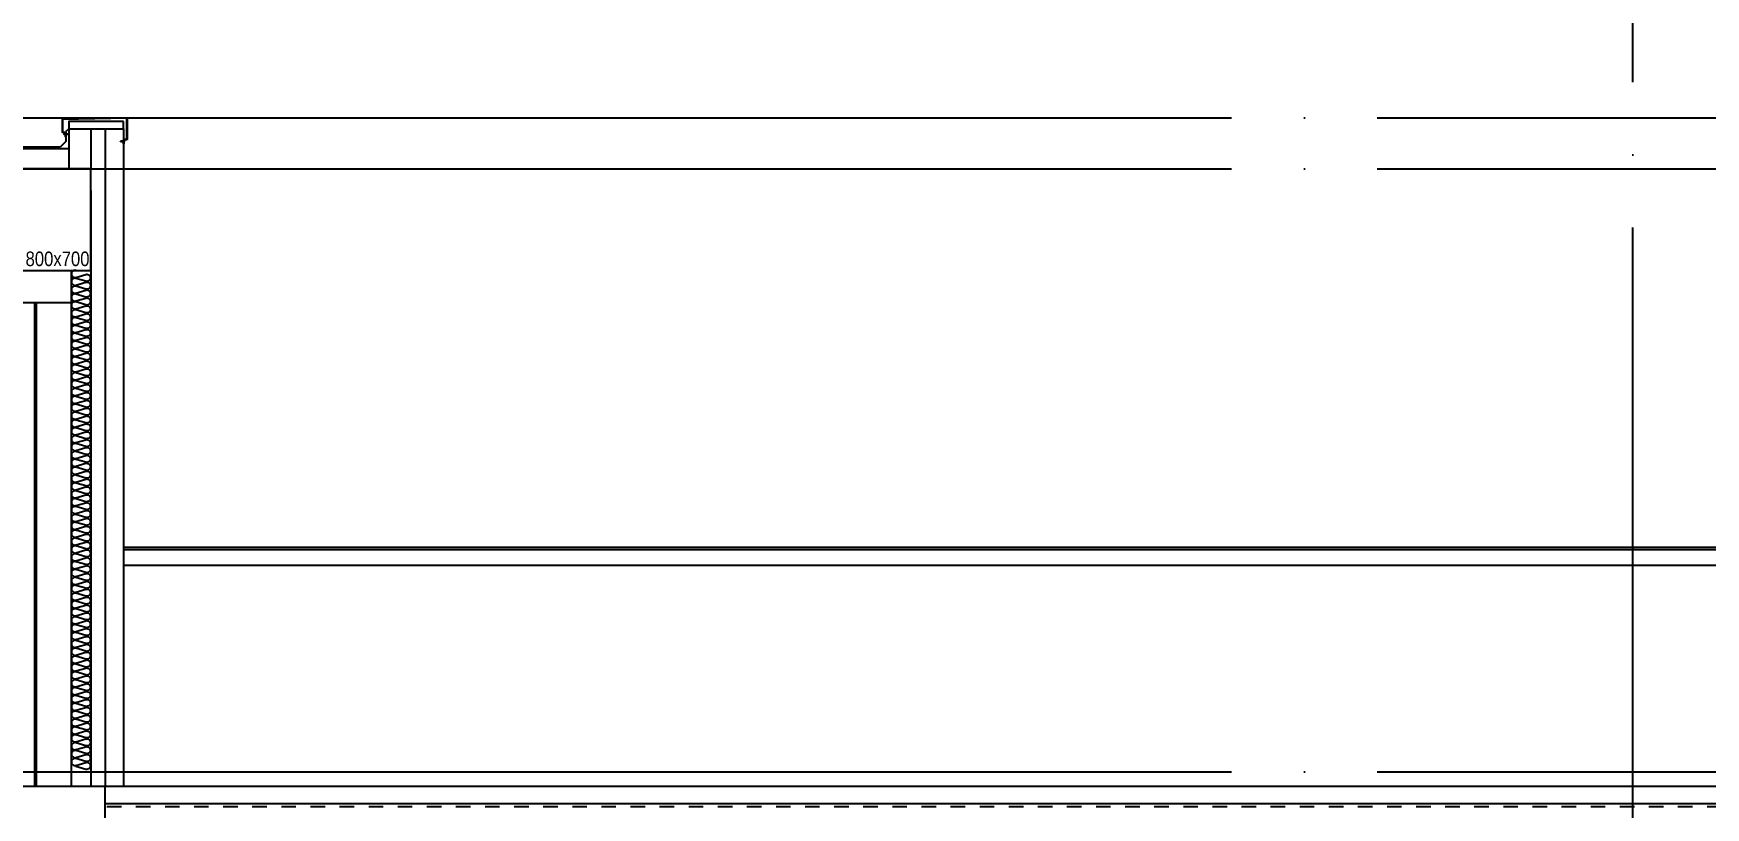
# Model space of a CAD drawing. Header units: millimetres. Extents: x 4754612 to 5801174, y 2368242 to 2777223.
# Drawn here: x 4951670 to 4963163, y 2617505 to 2622830 of the extents above; entities that cross this region are included whole.
import ezdxf
from ezdxf.enums import TextEntityAlignment as Align

# ---------------------------------------------------------------- set-up
doc = ezdxf.new("R2010")
doc.units = ezdxf.units.MM
doc.header["$LTSCALE"] = 1000
for name, pattern in [('CEN', [6.2, 6, -0.1, 0, -0.1]), ('HID', [0.345, 0.225, -0.12]), ('HIDDEN', [2, 1, -1])]:
    doc.linetypes.add(name, pattern=pattern)
doc.layers.get('DEFPOINTS').update_dxf_attribs({"color": 151})
for name, color, linetype in [('A-ELE-8', 8, 'Continuous'), ('A-FIN-4', 9, 'Continuous'), ('A-FIN-5', 8, 'Continuous'), ('A-중심선', 10, 'CEN'), ('CON', 2, 'Continuous'), ('ELE-2', 4, 'Continuous'), ('ELE-8', 8, 'Continuous'), ('FIN', 40, 'Continuous'), ('FIN-1', 9, 'Continuous'), ('INS', 251, 'Continuous'), ('OHD', 7, 'Continuous'), ('PIR판넬', 4, 'Continuous'), ('Xref_SEC$0$A-ELE-3', 7, 'Continuous'), ('Xref_SEC$0$A-ETC-2', 9, 'Continuous'), ('Xref_SEC$0$A-STL', 6, 'Continuous'), ('Xref_SEC$0$A-WAL-PANNEL', 4, 'Continuous')]:
    doc.layers.add(name, color=color, linetype=linetype)
doc.styles.add('A.NARROW', font='ARIALN.TTF')

# ---------------------------------------------------------------- blocks, each defined once
blk = doc.blocks.new('A$C169C7E02')
at = {"layer": 'CON'}
blk.add_lwpolyline([(0, 0), (0, -700), (800, -700), (800, -400), (800, -400), (800, 0)], close=True, dxfattribs=at)
at = {"layer": 'DEFPOINTS', "style": 'A.NARROW'}
for s, height, p in [('G1', 200, (22, -321, 0)), ('G2', 200, (22, -572, 0)), ('800x700', 100, (352, -620, 0))]:
    blk.add_text(s, height=height, dxfattribs=at).set_placement(p, align=Align.MIDDLE_LEFT)
blk = doc.blocks.new('Xref_SEC$0$A-105~106 공장동 단면도$0$1')
at = {"layer": 'Xref_SEC$0$A-ETC-2'}
for p, q in [((7, -8), (7, -8)), ((7, -8), (18, -8)), ((7, -8), (18, -8)), ((11, -8), (11, -32)), ((11, -8), (11, -12)), ((14, -8), (11, -8)), ((11, -13), (11, -29)), ((14, -13), (11, -13)), ((12, -29), (11, -32)), ((11, -29), (11, -30)), ((13, -33), (11, -32)), ((12, -5), (12, -6)), ((13, -6), (12, -6)), ((13, -27), (12, -29)), ((13, -5), (13, -6)), ((14, -29), (13, -27)), ((13, -31), (14, -29)), ((13, -31), (13, -33)), ((13, -33), (14, -32)), ((14, -32), (14, -8)), ((14, -8), (14, -12)), ((14, -13), (14, -29)), ((14, -29), (14, -30)), ((18, -8), (18, -8))]:
    blk.add_line(p, q, dxfattribs=at)
for start, end in [(97.2483, 180), (0, 82.7517)]:
    blk.add_arc((13, -8), 3.1, start, end, dxfattribs=at)

msp = doc.modelspace()

# ---------------------------------------------------------------- linework, layer by layer
at = {"layer": 'A-ELE-8'}
for p, q in [((4951675.801, 2620979.621), (4951675.801, 2617649.621)), ((4951688.301, 2620979.621), (4951688.301, 2617649.621))]:
    msp.add_line(p, q, dxfattribs=at)
at = {"layer": 'A-FIN-4'}
for p, q in [((5116293.3, 2617649.621), (4952163.3, 2617649.621)), ((5116863.301, 2617529.621), (4952163.3, 2617529.621))]:
    msp.add_line(p, q, dxfattribs=at)
at = {"layer": 'A-FIN-5', "linetype": 'HIDDEN', "ltscale": 0.1}
msp.add_line((5116873.861, 2617509.621), (4952163.3, 2617509.621), dxfattribs=at)
at = {"layer": 'A-중심선', "ltscale": 5}
for p, q in [((4962663.3, 2560495.412), (4962663.3, 2645427.791)), ((4867905.529, 2622249.621), (5176073.3, 2622249.621)), ((4867905.529, 2621899.621), (5176073.3, 2621899.621)), ((4867905.529, 2617749.621), (5176073.3, 2617749.621))]:
    msp.add_line(p, q, dxfattribs=at)
at = {"layer": 'CON'}
for p, q in [((4951913.3, 2622174.621), (4952063.3, 2622174.621)), ((4951913.3, 2622174.621), (4951913.3, 2621899.621)), ((4952063.3, 2622174.621), (4952063.3, 2621899.621))]:
    msp.add_line(p, q, dxfattribs=at)
msp.add_lwpolyline([(4951063.3, 2617229.621), (4951063.3, 2616299.621), (4952263.3, 2616299.621), (4952263.3, 2616999.621), (4952163.3, 2616999.621), (4952163.3, 2617649.621), (4951163.3, 2617649.621), (4951163.3, 2617229.621)], close=True, dxfattribs=at)
at = {"layer": 'ELE-2'}
msp.add_line((4907413.3, 2622039.621), (4951913.3, 2622039.621), dxfattribs=at)
at = {"layer": 'ELE-8', "color": 251, "linetype": 'HID', "ltscale": 500}
msp.add_line((4907413.3, 2621899.621), (4951913.301, 2621899.621), dxfattribs=at)
at = {"layer": 'FIN'}
for p, q in [((4951893.3, 2622087.906), (4951855.016, 2622049.621)), ((4951913.3, 2622174.621), (4951893.3, 2622154.621)), ((4951893.3, 2622154.621), (4951893.3, 2622087.906)), ((4907471.585, 2622049.621), (4951855.016, 2622049.621))]:
    msp.add_line(p, q, dxfattribs=at)
at = {"layer": 'FIN-1'}
for p, q in [((5117311.81, 2619294.621), (4952288.301, 2619294.621)), ((5116829.332, 2619277.966), (4952288.301, 2619277.966)), ((5116829.332, 2619169.048), (4952288.301, 2619169.048))]:
    msp.add_line(p, q, dxfattribs=at)
at = {"layer": 'INS'}
msp.add_lwpolyline([(4948197.3, 2621529.621), (4951043.3, 2621529.621), (4951043.3, 2620979.621), (4951928.301, 2620979.621)], dxfattribs=at)
msp.add_lwpolyline([(4951962.051, 2621199.621, 1.34), (4951962.051, 2621152.371), (4952029.29, 2621172.544, -1.34), (4952029.29, 2621125.294), (4951962.051, 2621145.467), (4951962.051, 2621145.467, 1.34), (4951962.051, 2621098.217), (4952029.29, 2621118.39, -1.34), (4952029.29, 2621071.14), (4951962.051, 2621091.312), (4951962.051, 2621091.312, 1.34), (4951962.051, 2621044.062), (4952029.29, 2621064.235, -1.34), (4952029.29, 2621016.985), (4951962.051, 2621037.158), (4951962.051, 2621037.158, 1.34), (4951962.051, 2620989.908), (4952029.29, 2621010.08, -1.34), (4952029.29, 2620962.83), (4951962.051, 2620983.003), (4951962.051, 2620983.003, 1.34), (4951962.051, 2620935.753), (4952029.29, 2620955.926, -1.34), (4952029.29, 2620908.676), (4951962.051, 2620928.848), (4951962.051, 2620928.848, 1.34), (4951962.051, 2620881.598), (4952029.29, 2620901.771, -1.34), (4952029.29, 2620854.521), (4951962.051, 2620874.694), (4951962.051, 2620874.694, 1.34), (4951962.051, 2620827.444), (4952029.29, 2620847.617, -1.34), (4952029.29, 2620800.367), (4951962.051, 2620820.539), (4951962.051, 2620820.539, 1.34), (4951962.051, 2620773.289), (4952029.29, 2620793.462, -1.34), (4952029.29, 2620746.212), (4951962.051, 2620766.385), (4951962.051, 2620766.385, 1.34), (4951962.051, 2620719.135), (4952029.29, 2620739.307, -1.34), (4952029.29, 2620692.057), (4951962.051, 2620712.23), (4951962.051, 2620712.23, 1.34), (4951962.051, 2620664.98), (4952029.29, 2620685.153, -1.34), (4952029.29, 2620637.903), (4951962.051, 2620658.076), (4951962.051, 2620658.076, 1.34), (4951962.051, 2620610.826), (4952029.29, 2620630.998, -1.34), (4952029.29, 2620583.748), (4951962.051, 2620603.921), (4951962.051, 2620603.921, 1.34), (4951962.051, 2620556.671), (4952029.29, 2620576.844, -1.34), (4952029.29, 2620529.594), (4951962.051, 2620549.766), (4951962.051, 2620549.766, 1.34), (4951962.051, 2620502.516), (4952029.29, 2620522.689, -1.34), (4952029.29, 2620475.439), (4951962.051, 2620495.612), (4951962.051, 2620495.612, 1.34), (4951962.051, 2620448.362), (4952029.29, 2620468.535, -1.34), (4952029.29, 2620421.285), (4951962.051, 2620441.457), (4951962.051, 2620441.457, 1.34), (4951962.051, 2620394.207), (4952029.29, 2620414.38, -1.34), (4952029.29, 2620367.13), (4951962.051, 2620387.303), (4951962.051, 2620387.303, 1.34), (4951962.051, 2620340.053), (4952029.29, 2620360.225, -1.34), (4952029.29, 2620312.975), (4951962.051, 2620333.148), (4951962.051, 2620333.148, 1.34), (4951962.051, 2620285.898), (4952029.29, 2620306.071, -1.34), (4952029.29, 2620258.821), (4951962.051, 2620278.993), (4951962.051, 2620278.993, 1.34), (4951962.051, 2620231.743), (4952029.29, 2620251.916, -1.34), (4952029.29, 2620204.666), (4951962.051, 2620224.839), (4951962.051, 2620224.839, 1.34), (4951962.051, 2620177.589), (4952029.29, 2620197.762, -1.34), (4952029.29, 2620150.512), (4951962.051, 2620170.684), (4951962.051, 2620170.684, 1.34), (4951962.051, 2620123.434), (4952029.29, 2620143.607, -1.34), (4952029.29, 2620096.357), (4951962.051, 2620116.53), (4951962.051, 2620116.53, 1.34), (4951962.051, 2620069.28), (4952029.29, 2620089.452, -1.34), (4952029.29, 2620042.202), (4951962.051, 2620062.375), (4951962.051, 2620062.375, 1.34), (4951962.051, 2620015.125), (4952029.29, 2620035.298, -1.34), (4952029.29, 2619988.048), (4951962.051, 2620008.221), (4951962.051, 2620008.221, 1.34), (4951962.051, 2619960.971), (4952029.29, 2619981.143, -1.34), (4952029.29, 2619933.893), (4951962.051, 2619954.066), (4951962.051, 2619954.066, 1.34), (4951962.051, 2619906.816), (4952029.29, 2619926.989, -1.34), (4952029.29, 2619879.739), (4951962.051, 2619899.911), (4951962.051, 2619899.911, 1.34), (4951962.051, 2619852.661), (4952029.29, 2619872.834, -1.34), (4952029.29, 2619825.584), (4951962.051, 2619845.757), (4951962.051, 2619845.757, 1.34), (4951962.051, 2619798.507), (4952029.29, 2619818.68, -1.34), (4952029.29, 2619771.43), (4951962.051, 2619791.602), (4951962.051, 2619791.602, 1.34), (4951962.051, 2619744.352), (4952029.29, 2619764.525, -1.34), (4952029.29, 2619717.275), (4951962.051, 2619737.448), (4951962.051, 2619737.448, 1.34), (4951962.051, 2619690.198), (4952029.29, 2619710.37, -1.34), (4952029.29, 2619663.12), (4951962.051, 2619683.293), (4951962.051, 2619683.293, 1.34), (4951962.051, 2619636.043), (4952029.29, 2619656.216, -1.34), (4952029.29, 2619608.966), (4951962.051, 2619629.138), (4951962.051, 2619629.138, 1.34), (4951962.051, 2619581.888), (4952029.29, 2619602.061, -1.34), (4952029.29, 2619554.811), (4951962.051, 2619574.984), (4951962.051, 2619574.984, 1.34), (4951962.051, 2619527.734), (4952029.29, 2619547.907, -1.34), (4952029.29, 2619500.657), (4951962.051, 2619520.829), (4951962.051, 2619520.829, 1.34), (4951962.051, 2619473.579), (4952029.29, 2619493.752, -1.34), (4952029.29, 2619446.502), (4951962.051, 2619466.675), (4951962.051, 2619466.675, 1.34), (4951962.051, 2619419.425), (4952029.29, 2619439.597, -1.34), (4952029.29, 2619392.347), (4951962.051, 2619412.52), (4951962.051, 2619412.52, 1.34), (4951962.051, 2619365.27), (4952029.29, 2619385.443, -1.34), (4952029.29, 2619338.193), (4951962.051, 2619358.366), (4951962.051, 2619358.366, 1.34), (4951962.051, 2619311.116), (4952029.29, 2619331.288, -1.34), (4952029.29, 2619284.038), (4951962.051, 2619304.211), (4951962.051, 2619304.211, 1.34), (4951962.051, 2619256.961), (4952029.29, 2619277.134, -1.34), (4952029.29, 2619229.884), (4951962.051, 2619250.056), (4951962.051, 2619250.056, 1.34), (4951962.051, 2619202.806), (4952029.29, 2619222.979, -1.34), (4952029.29, 2619175.729), (4951962.051, 2619195.902), (4951962.051, 2619195.902, 1.34), (4951962.051, 2619148.652), (4952029.29, 2619168.825, -1.34), (4952029.29, 2619121.575), (4951962.051, 2619141.747), (4951962.051, 2619141.747, 1.34), (4951962.051, 2619094.497), (4952029.29, 2619114.67, -1.34), (4952029.29, 2619067.42), (4951962.051, 2619087.593), (4951962.051, 2619087.593, 1.34), (4951962.051, 2619040.343), (4952029.29, 2619060.515, -1.34), (4952029.29, 2619013.265), (4951962.051, 2619033.438), (4951962.051, 2619033.438, 1.34), (4951962.051, 2618986.188), (4952029.29, 2619006.361, -1.34), (4952029.29, 2618959.111), (4951962.051, 2618979.283), (4951962.051, 2618979.283, 1.34), (4951962.051, 2618932.033), (4952029.29, 2618952.206, -1.34), (4952029.29, 2618904.956), (4951962.051, 2618925.129), (4951962.051, 2618925.129, 1.34), (4951962.051, 2618877.879), (4952029.29, 2618898.052, -1.34), (4952029.29, 2618850.802), (4951962.051, 2618870.974), (4951962.051, 2618870.974, 1.34), (4951962.051, 2618823.724), (4952029.29, 2618843.897, -1.34), (4952029.29, 2618796.647), (4951962.051, 2618816.82), (4951962.051, 2618816.82, 1.34), (4951962.051, 2618769.57), (4952029.29, 2618789.742, -1.34), (4952029.29, 2618742.492), (4951962.051, 2618762.665), (4951962.051, 2618762.665, 1.34), (4951962.051, 2618715.415), (4952029.29, 2618735.588, -1.34), (4952029.29, 2618688.338), (4951962.051, 2618708.511), (4951962.051, 2618708.511, 1.34), (4951962.051, 2618661.261), (4952029.29, 2618681.433, -1.34), (4952029.29, 2618634.183), (4951962.051, 2618654.356), (4951962.051, 2618654.356, 1.34), (4951962.051, 2618607.106), (4952029.29, 2618627.279, -1.34), (4952029.29, 2618580.029), (4951962.051, 2618600.201), (4951962.051, 2618600.201, 1.34), (4951962.051, 2618552.951), (4952029.29, 2618573.124, -1.34), (4952029.29, 2618525.874), (4951962.051, 2618546.047), (4951962.051, 2618546.047, 1.34), (4951962.051, 2618498.797), (4952029.29, 2618518.97, -1.34), (4952029.29, 2618471.72), (4951962.051, 2618491.892), (4951962.051, 2618491.892, 1.34), (4951962.051, 2618444.642), (4952029.29, 2618464.815, -1.34), (4952029.29, 2618417.565), (4951962.051, 2618437.738), (4951962.051, 2618437.738, 1.34), (4951962.051, 2618390.488), (4952029.29, 2618410.66, -1.34), (4952029.29, 2618363.41), (4951962.051, 2618383.583), (4951962.051, 2618383.583, 1.34), (4951962.051, 2618336.333), (4952029.29, 2618356.506, -1.34), (4952029.29, 2618309.256), (4951962.051, 2618329.428), (4951962.051, 2618329.428, 1.34), (4951962.051, 2618282.178), (4952029.29, 2618302.351, -1.34), (4952029.29, 2618255.101), (4951962.051, 2618275.274), (4951962.051, 2618275.274, 1.34), (4951962.051, 2618228.024), (4952029.29, 2618248.197, -1.34), (4952029.29, 2618200.947), (4951962.051, 2618221.119), (4951962.051, 2618221.119, 1.34), (4951962.051, 2618173.869), (4952029.29, 2618194.042, -1.34), (4952029.29, 2618146.792), (4951962.051, 2618166.965), (4951962.051, 2618166.965, 1.34), (4951962.051, 2618119.715), (4952029.29, 2618139.887, -1.34), (4952029.29, 2618092.637), (4951962.051, 2618112.81), (4951962.051, 2618112.81, 1.34), (4951962.051, 2618065.56), (4952029.29, 2618085.733, -1.34), (4952029.29, 2618038.483), (4951962.051, 2618058.656), (4951962.051, 2618058.656, 1.34), (4951962.051, 2618011.406), (4952029.29, 2618031.578, -1.34), (4952029.29, 2617984.328), (4951962.051, 2618004.501), (4951962.051, 2618004.501, 1.34), (4951962.051, 2617957.251), (4952029.29, 2617977.424, -1.34), (4952029.29, 2617930.174), (4951962.051, 2617950.346), (4951962.051, 2617950.346, 1.34), (4951962.051, 2617903.096), (4952029.29, 2617923.269, -1.34), (4952029.29, 2617876.019), (4951962.051, 2617896.192), (4951962.051, 2617896.192, 1.34), (4951962.051, 2617848.942), (4952029.29, 2617869.115, -1.34), (4952029.29, 2617821.865), (4951962.051, 2617842.037), (4951962.051, 2617842.037, 1.34), (4951962.051, 2617794.787), (4952029.29, 2617814.96, -1.34), (4952029.29, 2617767.71), (4951962.051, 2617787.883)], format="xyb", dxfattribs=at)
at = {"layer": 'OHD', "color": 8, "ltscale": 100}
for p, q in [((4952063.301, 2621749.621), (4952063.301, 2617649.621)), ((4951928.301, 2621199.621), (4951928.301, 2617649.621))]:
    msp.add_line(p, q, dxfattribs=at)
at = {"layer": 'PIR판넬'}
for p, q in [((4952163.301, 2622174.621), (4952163.301, 2617649.621)), ((4952288.301, 2622174.621), (4952288.301, 2617649.621))]:
    msp.add_line(p, q, dxfattribs=at)
at = {"layer": 'Xref_SEC$0$A-STL'}
msp.add_lwpolyline([(4952311.55, 2622247.782), (4951870.05, 2622237.957), (4951870.05, 2622151.371), (4951891.365, 2622151.371), (4951891.365, 2622121.371), (4951891.55, 2622121.371), (4951891.55, 2622129.621), (4951893.3, 2622129.621), (4951893.3, 2622119.621), (4951889.615, 2622119.621), (4951889.615, 2622149.621), (4951868.3, 2622149.621), (4951868.3, 2622239.621), (4952313.3, 2622249.621), (4952313.3, 2622099.621), (4952291.986, 2622099.621), (4952291.986, 2622069.621), (4952288.3, 2622069.621), (4952288.3, 2622079.621), (4952290.05, 2622079.621), (4952290.05, 2622071.371), (4952290.236, 2622071.371), (4952290.236, 2622101.371), (4952311.55, 2622101.371)], close=True, dxfattribs=at)
at = {"layer": 'Xref_SEC$0$A-WAL-PANNEL'}
msp.add_lwpolyline([(4952288.3, 2622224.621), (4951913.3, 2622224.621), (4951913.3, 2622174.621), (4952288.3, 2622174.621)], close=True, dxfattribs=at)

# ---------------------------------------------------------------- block references
at = {"layer": 'CON'}
msp.add_blockref('A$C169C7E02', (4951263.3, 2621899.621), dxfattribs=at)
at = {"layer": 'Xref_SEC$0$A-ELE-3', "color": 9, "xscale": -1, "rotation": 90}
msp.add_blockref('Xref_SEC$0$A-105~106 공장동 단면도$0$1', (4951875.287, 2622150.541), dxfattribs=at)
at = {"layer": 'Xref_SEC$0$A-ELE-3', "color": 9, "rotation": 270}
msp.add_blockref('Xref_SEC$0$A-105~106 공장동 단면도$0$1', (4952300.839, 2622100.541), dxfattribs=at)

doc.saveas('drawing.dxf')
